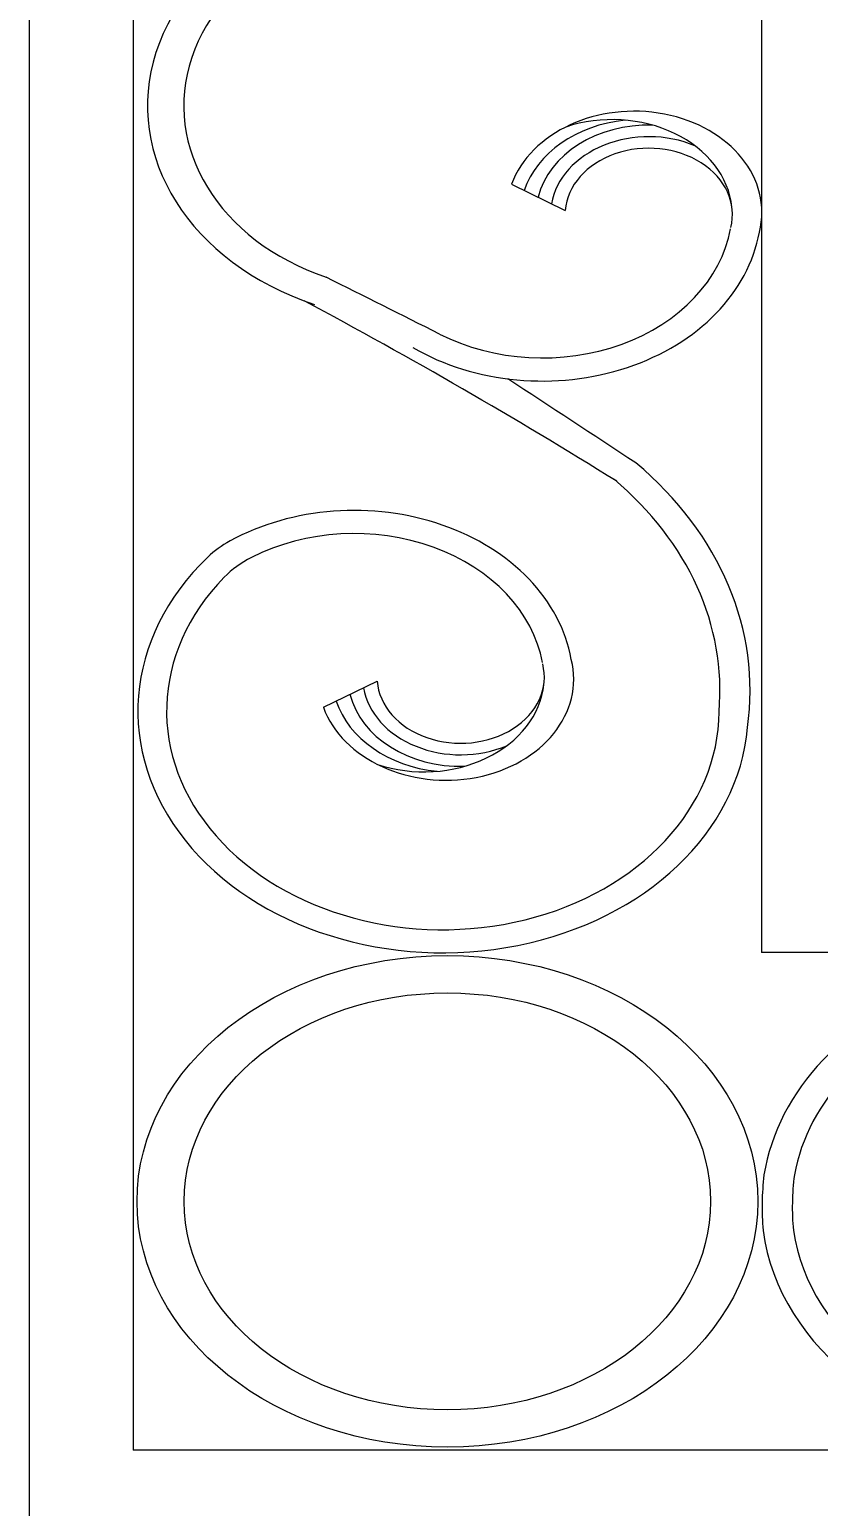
# Model space of a CAD drawing. Header units: inches. Extents: x 60.8 to 83.7, y 23.1 to 43.8.
# Drawn here: x 66.7738 to 67.0364, y 25.1749 to 25.6661 of the extents above; entities that cross this region are included whole.
import ezdxf

# ---------------------------------------------------------------- set-up
doc = ezdxf.new("R2010")
doc.units = ezdxf.units.IN
doc.header["$LTSCALE"] = 0.9
doc.header["$MEASUREMENT"] = 0
doc.styles.get("Standard").update_dxf_attribs({"font": 'arial.ttf'})
doc.dimstyles.get("Standard").update_dxf_attribs({"dimtxt": 0.18, "dimasz": 0.18, "dimexe": 0.18, "dimexo": 0.0625, "dimgap": 0.09, "dimtad": 0, "dimtoh": 1, "dimdec": 4, "dimzin": 0, "dimdsep": 46, "dimtxsty": 'Standard', "dimblk": 'OBLIQUE', "dimcen": 0.09, "dimadec": 0, "dimazin": 0, "dimtfac": 1, "dimtdec": 4, "dimtofl": 0, "dimtmove": 0, "dimatfit": 3, "dimldrblk": 'OBLIQUE', "dimfxl": 1, "dimtolj": 1, "dimtzin": 0, "dimarcsym": 0})

# ---------------------------------------------------------------- blocks, each defined once
blk = doc.blocks.new('_Oblique')
at = {"color": 0, "linetype": 'ByBlock', "lineweight": -2}
blk.add_line((-0.5, -0.5), (0.5, 0.5), dxfattribs=at)
blk = doc.blocks.new('*D23')
at = {"color": 0, "lineweight": -2, "transparency": 16777216}
for p, q in [((68.27375768759595, 26.77410220409914), (68.77470901001138, 26.77410220409914)), ((68.59470901001137, 26.77410220409914), (68.59470901001137, 26.23748914251646)), ((68.59470901001137, 24.77018031012887), (68.59470901001137, 25.30679337171155)), ((68.27375767554656, 24.77018031012887), (68.77470901001138, 24.77018031012887))]:
    blk.add_line(p, q, dxfattribs=at)
at = {"layer": 'Defpoints', "color": 0, "lineweight": 9, "transparency": 16777216}
for p in [(66.77375768759595, 26.77410220409914), (66.77375767554656, 24.77018031012887), (68.59470901001137, 24.77018031012887)]:
    blk.add_point(p, dxfattribs=at)
at = {"color": 0, "lineweight": -2, "transparency": 16777216, "xscale": 0.18, "yscale": 0.18, "zscale": 0.18}
for p, rotation in [((68.59470901001137, 26.77410220409914), 90), ((68.59470901001137, 24.77018031012887), 270)]:
    blk.add_blockref('_Oblique', p, dxfattribs=dict(at, rotation=rotation))
at = {"color": 0, "lineweight": 9, "transparency": 16777216, "insert": (68.59470901001136, 25.77214125711398), "char_height": 0.18, "attachment_point": 5, "rotation": 90}
blk.add_mtext('\\A1;2.0039', dxfattribs=at)

msp = doc.modelspace()

# ---------------------------------------------------------------- linework, layer by layer
at = {"lineweight": 9}
for p, q in [((66.77375767554653, 24.77018031012886), (66.77375767554653, 26.77410220409732)), ((66.77375768759592, 24.77018031012886), (66.77375768759592, 26.77410220409732)), ((66.8082954961587, 25.73146032657851), (66.8082954961587, 25.1935895167472)), ((67.01744073400508, 25.73146032657851), (67.01744073400508, 25.35908822746257)), ((66.93420614382558, 25.61465783042305), (66.95210310100082, 25.60596451191125)), ((66.87158155135315, 25.44071212873889), (66.88947850852884, 25.44940544725795)), ((68.11228719776602, 25.35908822746257), (67.01744073400508, 25.35908822746257)), ((68.22374695939705, 25.1935895167472), (66.8082954961587, 25.1935895167472))]:
    msp.add_line(p, q, dxfattribs=at)
for centre, major_axis, ratio, start_param, end_param in [((66.90359695847009, 25.64079718849595), (0.09056433905007934, 1.000293174947525e-13), 0.7913099644117805, 1.467034075417081, 4.316060954943239), ((66.90362661230053, 25.64078995410395), (-0.0785337381735355, 1.870674041219018e-15), 0.7913099644120627, 4.598974115360582, 7.446826562742421), ((66.97504225048642, 25.60529782426626), (-0.0425147140088734, 7.721796060109556e-13), 0.7913099644154228, 2.945418828663493, 6.00124360290851), ((66.97725138117985, 25.60447061086199), (-0.04014859867609087, 1.630759052123863e-14), 0.791309964411182, -1.44053740306671, -0.2588040517665302), ((66.97990943289643, 25.60459882214835), (0.03756882750002826, 2.159962311248524e-14), 0.7913099644121433, 1.53702837751775, 2.946547105804543), ((66.96771416741439, 25.60449422481017), (-0.04001276651682043, 5.966266621165871e-14), 0.7913099644121233, 3.22253311243776, 5.109298885874623), ((66.97990943289643, 25.60459882214835), (0.03271433371920331, 9.136911472290359e-14), 0.79130996441234, 1.082368298197075, 3.00224392571616), ((66.97990943289643, 25.60459882214835), (-0.0278598399383304, 6.703799331724343e-13), 0.7913099644149678, 2.94246488347081, 6.221197686945642), ((66.94447847133402, 25.60698082715484), (0.06330055388833845, 2.299875008177819e-14), 0.7913099644118412, 4.141051845817258, 6.140061862782082), ((66.94447847133402, 25.60698082715484), (0.0730095414499954, 7.097786936264425e-14), 0.7913099644119257, 4.080634048829877, 6.14006186278147), ((4.635109291958528, -52.31202162919831), (116.4634248466378, 5.458544735724661e-07), 0.7913099652432177, 1.006621825638502, 1.007005062456513), ((65.88449403206569, 24.42521527998194), (1.75393078904286, 8.914248340548164e-12), 0.7913099644123737, 0.9040177445329531, 0.9774859185301281), ((24.42709938800488, -15.05100246385361), (-66.62818794247035, 1.484307416128677e-07), 0.7913099642549807, 4.019715770336699, 4.020546571726446), ((66.87419716643637, 25.44624725133634), (0.1394468765461405, 1.914393630397402e-14), 0.7913099644119758, -0.1114553778064347, 0.7562346553651222), ((66.87419716643637, 25.44624725133634), (0.1394468765461405, 1.914393630397402e-14), 0.7913099644119758, -0.1114553778064347, 0.7562346553651222), ((66.87419716643637, 25.44624725133634), (0.129412106309213, 6.454731820639339e-14), 0.7913099644116237, -0.06859972777072487, 0.7562346553648722), ((66.88185387886205, 25.44838913201436), (0.07300954145000332, 9.001783551860344e-15), 0.7913099644118272, 0.1431234443966742, 2.172851176058099), ((66.88185387886205, 25.44838913201436), (-0.06330055388833825, 1.826203091812875e-14), 0.7913099644117783, 3.284716097987214, 5.283453822695723), ((66.86101854616945, 25.47238247032384), (-0.03621991869159773, 1.463098539307793e-12), 0.7913099644129452, -0.9687414774932754, -0.6907645197739518), ((66.9114114118953, 25.43941977153068), (-0.1016007397880249, 1.111656161228442e-15), 0.7913099644117148, -0.690764519817822, 3.073806269373843), ((66.86721603093314, 25.46641805265573), (-0.03621991869177677, 8.361583636077744e-13), 0.7913099644120842, -0.9997314844616927, -0.6571717948751016), ((66.91134615531058, 25.43947390292557), (0.09195926107001094, 3.810759272338542e-14), 0.7913099644116227, 2.484420858688317, 6.279803273442424), ((66.9124176580149, 25.45007213489932), (-0.04251471400900127, 3.849158043663336e-13), 0.7913099644102135, 0.2819417043065053, 3.337766478551092), ((66.91728484042446, 25.45077113702085), (-0.02785983993839919, 2.544185573197993e-13), 0.791309964410606, 0.06198762027592486, 3.340720423752299), ((66.91728484042446, 25.45077113702085), (0.0327143337192078, 4.837325423230476e-14), 0.7913099644117255, 3.280941381457982, 5.20081700897762), ((66.90508957494241, 25.4508757343554), (-0.04001276651683323, 2.360888258080186e-14), 0.7913099644119973, 1.173886421307493, 3.060652194743811), ((66.91462678870833, 25.45089934830358), (-0.04014859867607832, 8.171532940995365e-14), 0.7913099644120389, 0.2588040517699748, 1.440537403068948), ((66.91728484042446, 25.45077113702085), (-0.03756882750007565, 8.276284054340649e-14), 0.7913099644110013, 0.1950455477872235, 1.604564276072182), ((67.11936455137067, 25.27490259649579), (-0.10192652246329, 4.214746167414065e-14), 0.7913099644119186, 4.083575885047368, 6.15616966926201), ((66.91286811508144, 25.2763388721067), (0.103309713979086, 9.135087583388658e-14), 0.7913099644119813, 3.14159265358821, 9.424777960767797), ((67.11936455137067, 25.27490259649579), (0.0918917522263473, 6.585569172185826e-16), 0.7913099644121044, 0.9844367614211489, 3.000618675946359), ((66.91286811508144, 25.2763388721067), (0.08762382114059934, 1.416284773343713e-13), 0.7913099644119522, 3.141592653586901, 9.424777960766487), ((67.15897985357343, 25.27451227503266), (-0.1413577513793047, 1.324020841789898e-13), 0.7913099644084588, -0.09497117610523964, 0.07006997015816196), ((67.15671698176781, 25.27449375001), (-0.129033199531302, 3.327185807263481e-14), 0.7913099644087327, -0.1042561707232765, 0.07659331140626513), ((67.11936455137067, 25.27490259649579), (-0.1019265224632793, 2.311375253386189e-14), 0.7913099644118413, 0.1021144319685401, 1.516312410360237), ((67.11936455137067, 25.27490259649579), (-0.09189175222634795, 5.1893171210648e-14), 0.7913099644119795, 0.1133111183264561, 1.51871924812441)]:
    msp.add_ellipse(centre, major_axis=major_axis, ratio=ratio, start_param=start_param, end_param=end_param, dxfattribs=at)

# ---------------------------------------------------------------- dimensions: what is measured, and where the dimension line sits
dim = msp.add_linear_dim(base=(68.59470901001137, 24.77018031012887), p1=(66.77375768759592, 26.77410220409912), p2=(66.77375767554653, 24.77018031012886), angle=90, dimstyle='Standard', override={"dimexo": 1.5}, dxfattribs=at)
dim.commit()
dim.dimension.update_dxf_attribs({"geometry": '*D23', "text_midpoint": (68.59470901001136, 25.77214125711398)})

doc.saveas('drawing.dxf')
